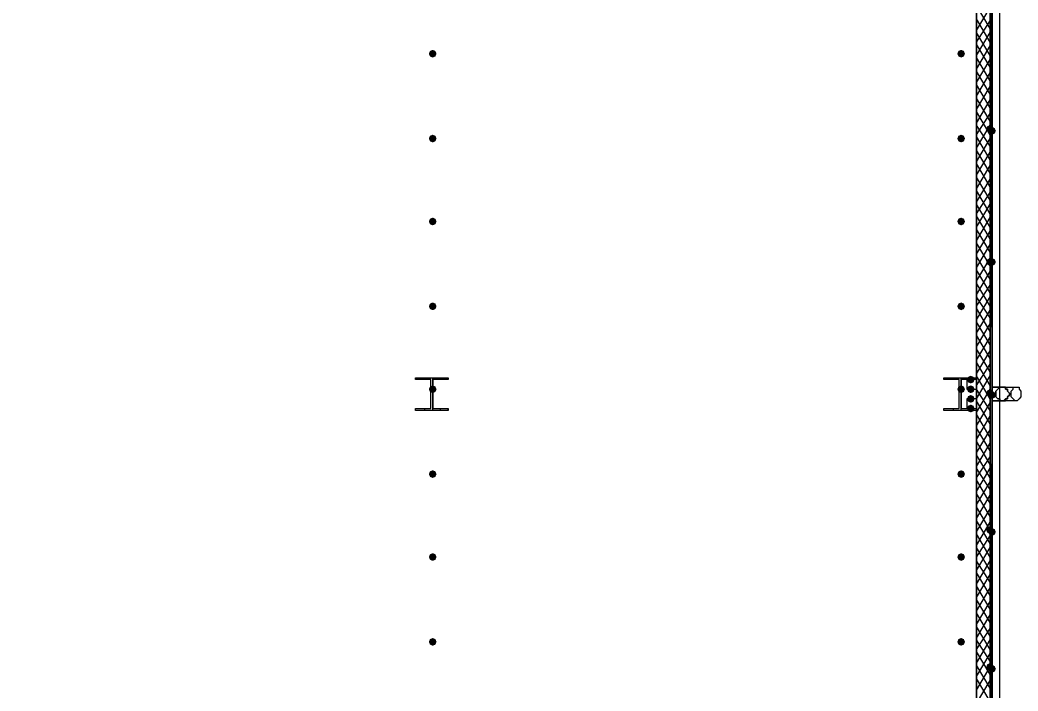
# Model space of a CAD drawing. Header units: millimetres. Extents: x 0 to 420, y 0 to 297.
# Drawn here: x 368.26 to 390.17, y 116.78 to 131.51 of the extents above; entities that cross this region are included whole.
import ezdxf

# ---------------------------------------------------------------- set-up
doc = ezdxf.new("R2010")
doc.units = ezdxf.units.MM
doc.layers.get('0').update_dxf_attribs({"linetype": 'CONTINUOUS'})

msp = doc.modelspace()

# ---------------------------------------------------------------- hatches: boundary and pattern name
at = {"true_color": 0x000007}
h = msp.add_hatch(color=0, dxfattribs=at)
h.paths.add_polyline_path([(389.593667, 140.673667), (389.551333, 140.673667), (389.593667, 123.317)], flags=0)
h.paths.add_polyline_path([(389.551333, 140.673667), (389.593667, 123.317), (389.551333, 123.317)], flags=0)
for points in [[(377.401667, 130.767667), (377.376796, 130.707871), (377.317, 130.683), (377.257204, 130.707871), (377.232333, 130.767667), (377.257204, 130.827462), (377.317, 130.852333), (377.376796, 130.827463)], [(389.001, 130.767667), (388.976129, 130.707871), (388.916333, 130.683), (388.856537, 130.707871), (388.831667, 130.767667), (388.856537, 130.827462), (388.916333, 130.852333), (388.976129, 130.827463)], [(377.401667, 128.905), (377.376796, 128.845204), (377.317, 128.820333), (377.257204, 128.845204), (377.232333, 128.905), (377.257204, 128.964796), (377.317, 128.989667), (377.376796, 128.964796)], [(389.001, 128.905), (388.976129, 128.845204), (388.916333, 128.820333), (388.856537, 128.845204), (388.831667, 128.905), (388.856537, 128.964796), (388.916333, 128.989667), (388.976129, 128.964796)], [(377.401667, 127.084667), (377.376796, 127.024871), (377.317, 127), (377.257204, 127.024871), (377.232333, 127.084667), (377.257204, 127.144462), (377.317, 127.169333), (377.376796, 127.144463)], [(389.001, 127.084667), (388.976129, 127.024871), (388.916333, 127), (388.856537, 127.024871), (388.831667, 127.084667), (388.856537, 127.144462), (388.916333, 127.169333), (388.976129, 127.144463)], [(377.401667, 125.222), (377.376796, 125.162204), (377.317, 125.137333), (377.257204, 125.162204), (377.232333, 125.222), (377.257204, 125.281796), (377.317, 125.306667), (377.376796, 125.281796)], [(389.001, 125.222), (388.976129, 125.162204), (388.916333, 125.137333), (388.856537, 125.162204), (388.831667, 125.222), (388.856537, 125.281796), (388.916333, 125.306667), (388.976129, 125.281796)], [(389.212667, 123.613333), (389.187796, 123.553538), (389.128, 123.528667), (389.068204, 123.553538), (389.043333, 123.613333), (389.068204, 123.673129), (389.128, 123.698), (389.187796, 123.673129)], [(377.401667, 123.401667), (377.376796, 123.341871), (377.317, 123.317), (377.257204, 123.341871), (377.232333, 123.401667), (377.257204, 123.461462), (377.317, 123.486333), (377.376796, 123.461463)], [(389.001, 123.401667), (388.976129, 123.341871), (388.916333, 123.317), (388.856537, 123.341871), (388.831667, 123.401667), (388.856537, 123.461462), (388.916333, 123.486333), (388.976129, 123.461463)], [(389.212667, 123.401667), (389.187796, 123.341871), (389.128, 123.317), (389.068204, 123.341871), (389.043333, 123.401667), (389.068204, 123.461462), (389.128, 123.486333), (389.187796, 123.461463)], [(389.212667, 123.19), (389.187796, 123.130204), (389.128, 123.105333), (389.068204, 123.130204), (389.043333, 123.19), (389.068204, 123.249796), (389.128, 123.274667), (389.187796, 123.249796)], [(389.212667, 122.978333), (389.187796, 122.918538), (389.128, 122.893667), (389.068204, 122.918538), (389.043333, 122.978333), (389.068204, 123.038129), (389.128, 123.063), (389.187796, 123.038129)], [(377.401667, 121.539), (377.376796, 121.479204), (377.317, 121.454333), (377.257204, 121.479204), (377.232333, 121.539), (377.257204, 121.598796), (377.317, 121.623667), (377.376796, 121.598796)], [(389.001, 121.539), (388.976129, 121.479204), (388.916333, 121.454333), (388.856537, 121.479204), (388.831667, 121.539), (388.856537, 121.598796), (388.916333, 121.623667), (388.976129, 121.598796)], [(377.401667, 119.718667), (377.376796, 119.658871), (377.317, 119.634), (377.257204, 119.658871), (377.232333, 119.718667), (377.257204, 119.778462), (377.317, 119.803333), (377.376796, 119.778463)], [(389.001, 119.718667), (388.976129, 119.658871), (388.916333, 119.634), (388.856537, 119.658871), (388.831667, 119.718667), (388.856537, 119.778462), (388.916333, 119.803333), (388.976129, 119.778463)], [(377.401667, 117.856), (377.376796, 117.796204), (377.317, 117.771333), (377.257204, 117.796204), (377.232333, 117.856), (377.257204, 117.915796), (377.317, 117.940667), (377.376796, 117.915796)], [(389.001, 117.856), (388.976129, 117.796204), (388.916333, 117.771333), (388.856537, 117.796204), (388.831667, 117.856), (388.856537, 117.915796), (388.916333, 117.940667), (388.976129, 117.915796)]]:
    msp.add_hatch(color=0, dxfattribs=at).paths.add_polyline_path(points, flags=0)
at = {"true_color": 0x0000fe}
for points in [[(389.636, 129.116667), (389.611129, 129.056871), (389.551333, 129.032), (389.491537, 129.056871), (389.466667, 129.116667), (389.491537, 129.176462), (389.551333, 129.201333), (389.611129, 129.176463)], [(389.678333, 129.074333), (389.653462, 129.014537), (389.593667, 128.989667), (389.533871, 129.014537), (389.509, 129.074333), (389.533871, 129.134129), (389.593667, 129.159), (389.653462, 129.134129)], [(389.636, 126.195667), (389.611129, 126.135871), (389.551333, 126.111), (389.491537, 126.135871), (389.466667, 126.195667), (389.491537, 126.255462), (389.551333, 126.280333), (389.611129, 126.255463)], [(389.678333, 126.195667), (389.653462, 126.135871), (389.593667, 126.111), (389.533871, 126.135871), (389.509, 126.195667), (389.533871, 126.255462), (389.593667, 126.280333), (389.653462, 126.255463)], [(389.636, 123.317), (389.611129, 123.257204), (389.551333, 123.232333), (389.491537, 123.257204), (389.466667, 123.317), (389.491537, 123.376796), (389.551333, 123.401667), (389.611129, 123.376796)], [(389.678333, 123.274667), (389.653462, 123.214871), (389.593667, 123.19), (389.533871, 123.214871), (389.509, 123.274667), (389.533871, 123.334462), (389.593667, 123.359333), (389.653462, 123.334463)], [(389.636, 120.311333), (389.611129, 120.251537), (389.551333, 120.226667), (389.491537, 120.251537), (389.466667, 120.311333), (389.491537, 120.371129), (389.551333, 120.396), (389.611129, 120.371129)], [(389.678333, 120.269), (389.653462, 120.209204), (389.593667, 120.184333), (389.533871, 120.209204), (389.509, 120.269), (389.533871, 120.328796), (389.593667, 120.353667), (389.653462, 120.328796)], [(389.636, 117.305667), (389.611129, 117.245871), (389.551333, 117.221), (389.491537, 117.245871), (389.466667, 117.305667), (389.491537, 117.365462), (389.551333, 117.390333), (389.611129, 117.365463)], [(389.678333, 117.263333), (389.653462, 117.203537), (389.593667, 117.178667), (389.533871, 117.203537), (389.509, 117.263333), (389.533871, 117.323129), (389.593667, 117.348), (389.653462, 117.323129)]]:
    msp.add_hatch(color=0, dxfattribs=at).paths.add_polyline_path(points, flags=0)
at = {"true_color": 0x000007}
h = msp.add_hatch(color=0, dxfattribs=at)
h.paths.add_polyline_path([(389.593667, 123.274667), (389.551333, 123.274667), (389.593667, 105.240667)], flags=0)
h.paths.add_polyline_path([(389.551333, 123.274667), (389.593667, 105.240667), (389.551333, 105.240667)], flags=0)

# ---------------------------------------------------------------- linework, layer by layer
at = {"color": 0, "true_color": 0x000007}
for points in [[(103.970667, 105.029), (389.763, 105.029), (389.763, 222.715667), (103.970667, 222.715667)], [(389.593667, 140.673667), (389.551333, 140.673667), (389.593667, 123.317)], [(389.551333, 140.673667), (389.593667, 123.317), (389.551333, 123.317)], [(389.593667, 123.317), (389.593667, 140.673667), (389.551333, 140.673667), (389.551333, 123.317)], [(389.593667, 123.317), (389.593667, 140.673667), (389.551333, 140.673667), (389.551333, 123.317)], [(367.538, 140.038667), (360.045, 140.038667), (360.045, 105.537), (372.745, 105.537), (372.745, 111.633), (389.255, 111.633), (389.255, 122.936), (389.255, 140.038667)], [(377.655667, 122.936), (376.936, 122.936), (376.936, 122.978333), (377.274667, 122.978333), (377.274667, 123.613333), (376.936, 123.613333), (376.936, 123.655667), (377.655667, 123.655667), (377.655667, 123.613333), (377.317, 123.613333), (377.317, 122.978333), (377.655667, 122.978333)], [(389.255, 122.936), (388.535333, 122.936), (388.535333, 122.978333), (388.874, 122.978333), (388.874, 123.613333), (388.535333, 123.613333), (388.535333, 123.655667), (389.255, 123.655667), (389.255, 123.613333), (388.916333, 123.613333), (388.916333, 122.978333), (389.255, 122.978333)], [(389.255, 123.613333), (389.043333, 123.613333), (389.043333, 123.401667), (389.255, 123.401667), (389.255, 123.613333), (389.043333, 123.613333), (389.043333, 123.401667), (389.255, 123.401667)], [(389.593667, 123.571), (389.593667, 123.444), (389.805333, 123.444), (389.847667, 123.444), (389.89, 123.444), (389.89, 123.401667), (389.932333, 123.401667), (389.932333, 123.359333), (389.974667, 123.317), (389.974667, 123.274667), (389.932333, 123.232333), (389.932333, 123.19), (389.89, 123.19), (389.89, 123.147667), (389.847667, 123.147667), (389.805333, 123.147667), (389.593667, 123.147667), (389.593667, 123.020667), (389.593667, 123.147667), (389.805333, 123.147667), (389.847667, 123.147667), (389.89, 123.19), (389.932333, 123.19), (389.932333, 123.232333), (389.974667, 123.274667), (389.974667, 123.317), (389.932333, 123.359333), (389.932333, 123.401667), (389.89, 123.401667), (389.89, 123.444), (389.847667, 123.444), (389.805333, 123.444), (389.593667, 123.444), (389.593667, 123.571), (389.593667, 123.444), (389.805333, 123.444), (389.847667, 123.444), (389.89, 123.444), (389.89, 123.401667), (389.932333, 123.401667), (389.932333, 123.359333), (389.974667, 123.317), (389.974667, 123.274667), (389.932333, 123.232333), (389.932333, 123.19), (389.89, 123.19), (389.89, 123.147667), (389.847667, 123.147667), (389.805333, 123.147667), (389.593667, 123.147667), (389.593667, 123.020667), (389.593667, 123.147667), (389.805333, 123.147667), (389.847667, 123.147667), (389.89, 123.19), (389.932333, 123.19), (389.932333, 123.232333), (389.974667, 123.274667), (389.974667, 123.317), (389.932333, 123.359333), (389.932333, 123.401667), (389.89, 123.401667), (389.89, 123.444), (389.847667, 123.444), (389.805333, 123.444), (389.593667, 123.444), (389.593667, 123.571), (389.593667, 123.444), (389.805333, 123.444), (389.847667, 123.444), (389.89, 123.444), (389.89, 123.401667), (389.932333, 123.401667), (389.932333, 123.359333), (389.974667, 123.317), (389.974667, 123.274667), (389.932333, 123.232333), (389.932333, 123.19), (389.89, 123.19), (389.847667, 123.147667), (389.805333, 123.147667), (389.593667, 123.147667), (389.593667, 123.020667), (389.593667, 123.147667), (389.805333, 123.147667), (389.847667, 123.147667), (389.89, 123.147667), (389.89, 123.19), (389.932333, 123.19), (389.932333, 123.232333), (389.974667, 123.274667), (389.974667, 123.317), (389.932333, 123.359333), (389.932333, 123.401667), (389.89, 123.401667), (389.89, 123.444), (389.847667, 123.444), (389.805333, 123.444), (389.593667, 123.444)], [(389.805333, 123.444), (389.763, 123.444), (389.720667, 123.401667), (389.678333, 123.359333), (389.678333, 123.317), (389.678333, 123.274667), (389.678333, 123.232333), (389.720667, 123.19), (389.763, 123.19), (389.763, 123.147667), (389.805333, 123.147667), (389.847667, 123.147667), (389.89, 123.19), (389.932333, 123.19), (389.932333, 123.232333), (389.974667, 123.274667), (389.974667, 123.317), (389.932333, 123.359333), (389.932333, 123.401667), (389.89, 123.401667), (389.89, 123.444), (389.847667, 123.444), (389.805333, 123.444), (389.847667, 123.444), (389.89, 123.444), (389.89, 123.401667), (389.932333, 123.401667), (389.932333, 123.359333), (389.974667, 123.317), (389.974667, 123.274667), (389.932333, 123.232333), (389.932333, 123.19), (389.89, 123.19), (389.847667, 123.147667), (389.805333, 123.147667), (389.763, 123.147667), (389.763, 123.19), (389.720667, 123.19), (389.678333, 123.232333), (389.678333, 123.274667), (389.678333, 123.317), (389.678333, 123.359333), (389.720667, 123.401667), (389.763, 123.444)], [(389.805333, 123.147667), (389.763, 123.147667), (389.763, 123.19), (389.720667, 123.19), (389.678333, 123.232333), (389.678333, 123.274667), (389.678333, 123.317), (389.678333, 123.359333), (389.720667, 123.401667), (389.763, 123.444), (389.805333, 123.444), (389.847667, 123.444), (389.89, 123.444), (389.89, 123.401667), (389.932333, 123.401667), (389.932333, 123.359333), (389.974667, 123.317), (389.974667, 123.274667), (389.932333, 123.232333), (389.932333, 123.19), (389.89, 123.19), (389.847667, 123.147667)], [(390.101667, 123.444), (390.144, 123.444), (390.186333, 123.444), (390.186333, 123.401667), (390.228667, 123.359333), (390.228667, 123.317), (390.228667, 123.274667), (390.228667, 123.232333), (390.186333, 123.19), (390.144, 123.147667), (390.101667, 123.147667), (390.059333, 123.19), (390.017, 123.232333), (390.017, 123.274667), (390.017, 123.317), (390.017, 123.359333), (390.059333, 123.401667), (390.059333, 123.444)], [(389.255, 123.19), (389.043333, 123.19), (389.043333, 122.978333), (389.255, 122.978333), (389.255, 123.19), (389.043333, 123.19), (389.043333, 122.978333), (389.255, 122.978333)], [(389.593667, 123.274667), (389.551333, 123.274667), (389.593667, 105.240667)], [(389.551333, 123.274667), (389.593667, 105.240667), (389.551333, 105.240667)]]:
    msp.add_lwpolyline(points, close=True, dxfattribs=at)
for points in [[(389.551333, 105.537), (389.551333, 160.528)], [(389.593667, 140.673667), (389.593667, 123.317), (389.551333, 140.673667), (389.551333, 123.317)], [(389.255, 140.038667), (389.255, 111.633)], [(389.551333, 131.318), (389.255, 131.826)], [(389.255, 131.275667), (389.551333, 131.783667)], [(389.551333, 131.021667), (389.255, 131.529667)], [(389.255, 131.021667), (389.551333, 131.487333)], [(389.255, 130.725333), (389.551333, 131.233333)], [(389.551333, 130.725333), (389.255, 131.233333)], [(389.551333, 130.471333), (389.255, 130.979333)], [(389.255, 130.429), (389.551333, 130.937)], [(389.551333, 130.175), (389.255, 130.683)], [(389.255, 130.132667), (389.551333, 130.640667)], [(389.551333, 129.878667), (389.255, 130.386667)], [(389.255, 129.836333), (389.551333, 130.344333)], [(389.551333, 129.582333), (389.255, 130.090333)], [(389.255, 129.54), (389.551333, 130.048)], [(389.551333, 129.286), (389.255, 129.794)], [(389.255, 129.243667), (389.551333, 129.751667)], [(389.551333, 128.989667), (389.255, 129.497667)], [(389.255, 128.989667), (389.551333, 129.455333)], [(389.255, 128.693333), (389.551333, 129.201333)], [(389.551333, 128.735667), (389.255, 129.201333)], [(389.551333, 128.439333), (389.255, 128.947333)], [(389.255, 128.397), (389.551333, 128.905)], [(389.551333, 128.143), (389.255, 128.651)], [(389.255, 128.100667), (389.551333, 128.608667)], [(389.551333, 127.846667), (389.255, 128.354667)], [(389.255, 127.804333), (389.551333, 128.312333)], [(389.551333, 127.550333), (389.255, 128.058333)], [(389.255, 127.508), (389.551333, 128.016)], [(389.551333, 127.254), (389.255, 127.762)], [(389.255, 127.254), (389.551333, 127.719667)], [(389.255, 126.957667), (389.551333, 127.465667)], [(389.551333, 126.957667), (389.255, 127.465667)], [(389.551333, 126.703667), (389.255, 127.211667)], [(389.255, 126.661333), (389.551333, 127.169333)], [(389.551333, 126.407333), (389.255, 126.915333)], [(389.255, 126.365), (389.551333, 126.873)], [(389.551333, 126.111), (389.255, 126.619)], [(389.255, 126.068667), (389.551333, 126.576667)], [(389.551333, 125.814667), (389.255, 126.322667)], [(389.255, 125.772333), (389.551333, 126.280333)], [(389.551333, 125.518333), (389.255, 126.026333)], [(389.255, 125.476), (389.551333, 125.984)], [(389.551333, 125.222), (389.255, 125.73)], [(389.255, 125.222), (389.551333, 125.687667)], [(389.255, 124.925667), (389.551333, 125.433667)], [(389.551333, 124.968), (389.255, 125.433667)], [(389.551333, 124.671667), (389.255, 125.179667)], [(389.255, 124.629333), (389.551333, 125.137333)], [(389.551333, 124.375333), (389.255, 124.883333)], [(389.255, 124.333), (389.551333, 124.841)], [(389.551333, 124.079), (389.255, 124.587)], [(389.255, 124.036667), (389.551333, 124.544667)], [(389.551333, 123.782667), (389.255, 124.290667)], [(389.255, 123.740333), (389.551333, 124.248333)], [(389.551333, 123.486333), (389.255, 123.994333)], [(389.255, 123.486333), (389.551333, 123.952)], [(376.936, 123.613333), (376.936, 123.655667)], [(377.147667, 123.613333), (377.147667, 123.655667)], [(377.317, 122.936), (377.317, 123.655667)], [(377.486333, 123.613333), (377.486333, 123.655667)], [(377.655667, 123.613333), (377.655667, 123.655667)], [(388.535333, 123.613333), (388.535333, 123.655667)], [(388.747, 123.613333), (388.747, 123.655667)], [(388.916333, 122.936), (388.916333, 123.655667)], [(389.085667, 123.613333), (389.085667, 123.655667)], [(389.255, 123.19), (389.551333, 123.698)], [(389.551333, 123.19), (389.255, 123.698)], [(389.255, 123.613333), (389.255, 123.655667)], [(389.255, 122.893667), (389.551333, 123.401667)], [(389.551333, 122.936), (389.255, 123.401667)], [(389.805333, 123.444), (390.101667, 123.444)], [(389.551333, 122.639667), (389.255, 123.147667)], [(389.593667, 123.274667), (389.593667, 105.240667), (389.551333, 123.274667), (389.551333, 105.240667)], [(389.551333, 123.274667), (389.551333, 105.240667)], [(389.593667, 105.240667), (389.593667, 123.274667), (389.551333, 123.274667)], [(389.551333, 123.274667), (389.551333, 105.240667)], [(389.593667, 105.240667), (389.593667, 123.274667), (389.551333, 123.274667)], [(390.101667, 123.147667), (389.805333, 123.147667)], [(376.936, 122.936), (376.936, 122.978333)], [(377.147667, 122.936), (377.147667, 122.978333)], [(377.486333, 122.936), (377.486333, 122.978333)], [(377.655667, 122.936), (377.655667, 122.978333)], [(388.535333, 122.936), (388.535333, 122.978333)], [(388.747, 122.936), (388.747, 122.978333)], [(389.085667, 122.936), (389.085667, 122.978333)], [(389.255, 122.597333), (389.551333, 123.105333)], [(389.255, 122.936), (389.255, 122.978333)], [(389.551333, 122.343333), (389.255, 122.851333)], [(389.255, 122.301), (389.551333, 122.809)], [(389.551333, 122.047), (389.255, 122.555)], [(389.255, 122.004667), (389.551333, 122.512667)], [(389.551333, 121.750667), (389.255, 122.258667)], [(389.255, 121.708333), (389.551333, 122.216333)], [(389.551333, 121.454333), (389.255, 121.962333)], [(389.255, 121.454333), (389.551333, 121.92)], [(389.255, 121.158), (389.551333, 121.666)], [(389.551333, 121.200333), (389.255, 121.666)], [(389.551333, 120.904), (389.255, 121.412)], [(389.255, 120.861667), (389.551333, 121.369667)], [(389.551333, 120.607667), (389.255, 121.115667)], [(389.255, 120.565333), (389.551333, 121.073333)], [(389.551333, 120.311333), (389.255, 120.819333)], [(389.255, 120.269), (389.551333, 120.777)], [(389.551333, 120.015), (389.255, 120.523)], [(389.255, 119.972667), (389.551333, 120.480667)], [(389.551333, 119.718667), (389.255, 120.226667)], [(389.255, 119.718667), (389.551333, 120.184333)], [(389.255, 119.422333), (389.551333, 119.930333)], [(389.551333, 119.422333), (389.255, 119.930333)], [(389.255, 119.126), (389.551333, 119.634)], [(389.551333, 119.168333), (389.255, 119.634)], [(389.551333, 118.872), (389.255, 119.38)], [(389.255, 118.829667), (389.551333, 119.337667)], [(389.551333, 118.575667), (389.255, 119.083667)], [(389.255, 118.533333), (389.551333, 119.041333)], [(389.551333, 118.279333), (389.255, 118.787333)], [(389.255, 118.237), (389.551333, 118.745)], [(389.551333, 117.983), (389.255, 118.491)], [(389.255, 117.940667), (389.551333, 118.448667)], [(389.551333, 117.686667), (389.255, 118.194667)], [(389.255, 117.686667), (389.551333, 118.152333)], [(389.255, 117.390333), (389.551333, 117.898333)], [(389.551333, 117.432667), (389.255, 117.898333)], [(389.551333, 117.136333), (389.255, 117.644333)], [(389.255, 117.094), (389.551333, 117.602)], [(389.551333, 116.84), (389.255, 117.348)], [(389.255, 116.797667), (389.551333, 117.305667)], [(389.551333, 116.543667), (389.255, 117.051667)], [(389.255, 116.501333), (389.551333, 117.009333)]]:
    msp.add_lwpolyline(points, dxfattribs=at)

doc.saveas('drawing.dxf')
